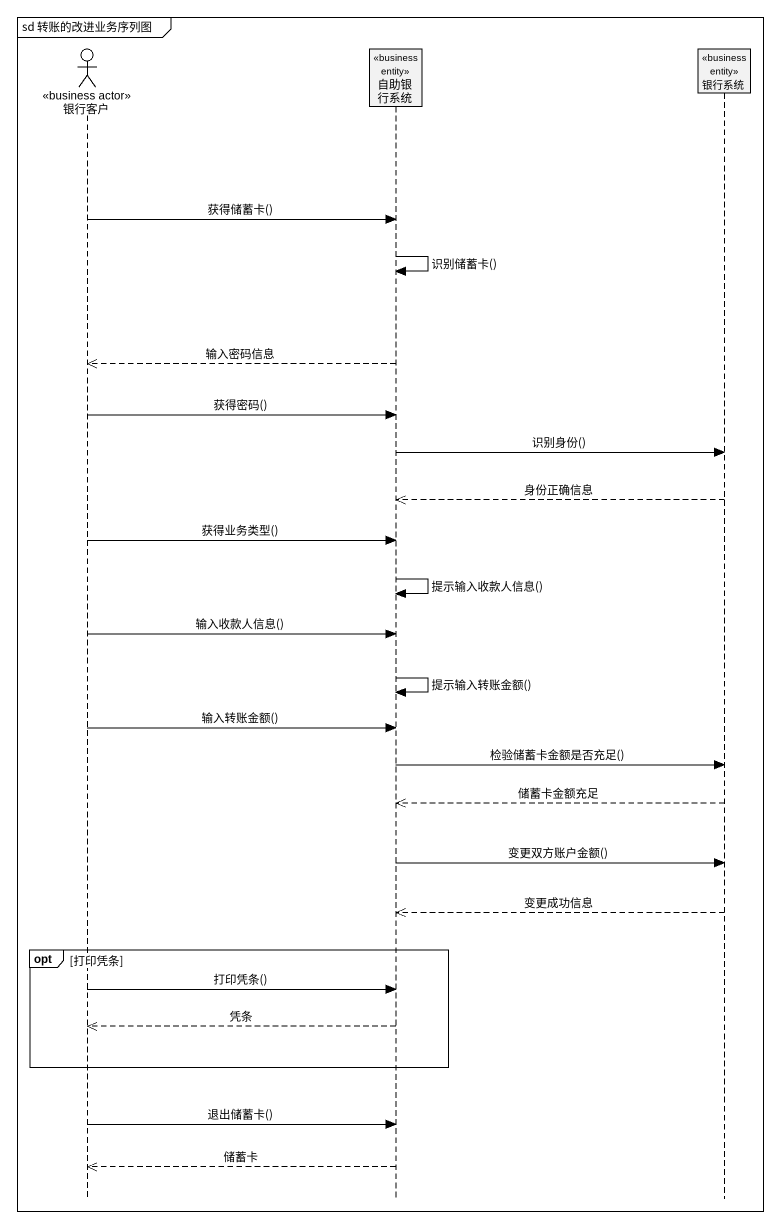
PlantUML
@startuml
mainframe sd 转账的改进业务序列图
hide footbox
actor 银行客户 <<business actor>>
participant 自助银行系统 <<business entity>>
participant 银行系统 <<business entity>>

银行客户 -> 自助银行系统 : 获得储蓄卡()
自助银行系统 -> 自助银行系统 : 识别储蓄卡()
自助银行系统 -->> 银行客户 : 输入密码信息
银行客户 -> 自助银行系统 : 获得密码()
自助银行系统 -> 银行系统 : 识别身份()
银行系统 -->> 自助银行系统 : 身份正确信息
银行客户 -> 自助银行系统 : 获得业务类型()
自助银行系统 -> 自助银行系统 : 提示输入收款人信息()
银行客户 -> 自助银行系统 : 输入收款人信息()
自助银行系统 -> 自助银行系统 : 提示输入转账金额()
银行客户 -> 自助银行系统 : 输入转账金额()
自助银行系统 -> 银行系统 : 检验储蓄卡金额是否充足()
银行系统 -->> 自助银行系统 : 储蓄卡金额充足
自助银行系统 -> 银行系统 : 变更双方账户金额()
银行系统 -->> 自助银行系统 : 变更成功信息
opt 打印凭条
  银行客户 -> 自助银行系统 : 打印凭条()
  自助银行系统 -->> 银行客户 : 凭条
end
银行客户 -> 自助银行系统 : 退出储蓄卡()
自助银行系统 -->> 银行客户 : 储蓄卡
@enduml
